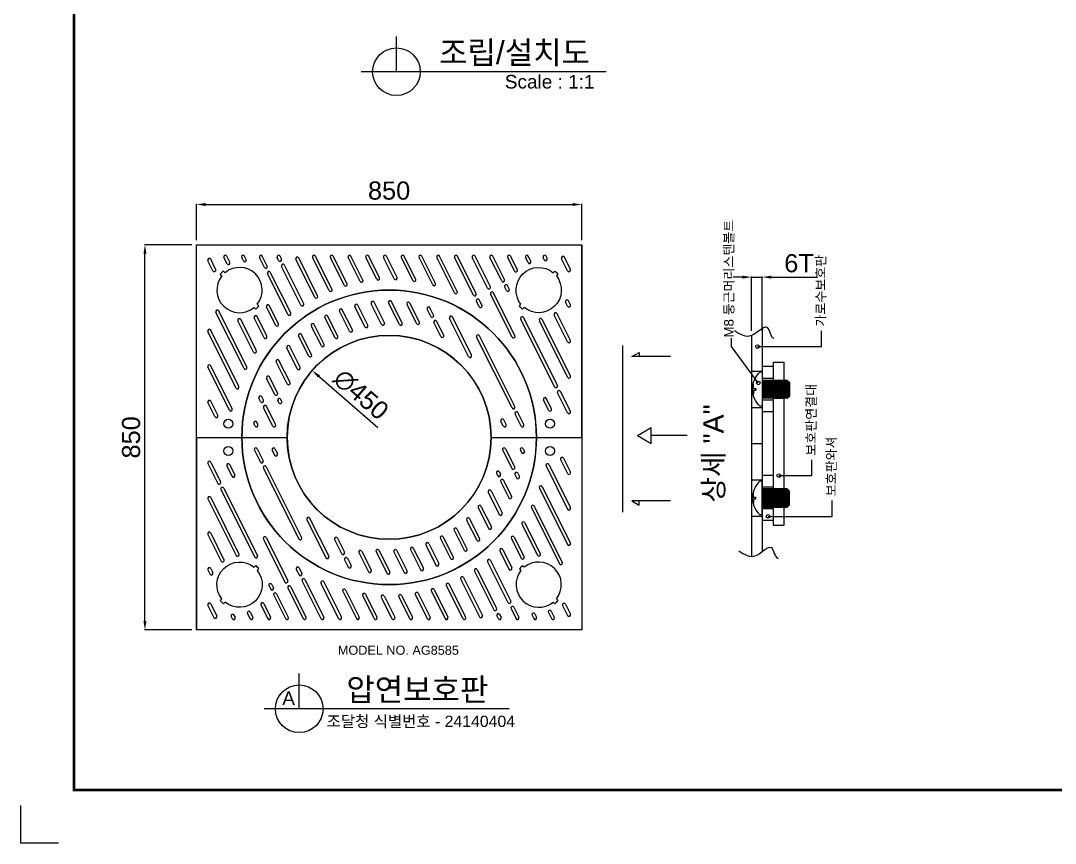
# Model space of a CAD drawing. Header units: millimetres. Extents: x 13624 to 18563, y 1387 to 4880.
# Drawn here: x 13624 to 15907, y 1387 to 3202 of the extents above; entities that cross this region are included whole.
import ezdxf
from ezdxf.enums import TextEntityAlignment as Align

# ---------------------------------------------------------------- set-up
doc = ezdxf.new("R2010")
doc.units = ezdxf.units.MM
for name, color, linetype in [('LAYOUT', 7, 'Continuous'), ('TEXT', 7, 'Continuous'), ('압연강', 40, 'Continuous')]:
    doc.layers.add(name, color=color, linetype=linetype)
doc.styles.get("Standard").update_dxf_attribs({"font": 'arial.ttf'})
doc.dimstyles.new('ISO-25', dxfattribs={"dimtxt": 40, "dimasz": 20, "dimexe": 1.25, "dimexo": 10, "dimgap": 10, "dimtad": 1, "dimdec": 0, "dimtxsty": 'Standard', "dimcen": 2.5, "dimclrd": 3, "dimclre": 3, "dimclrt": 3, "dimadec": 0, "dimazin": 0, "dimtfac": 1, "dimtdec": 0, "dimtmove": 0, "dimatfit": 3, "dimfxl": 0, "dimarcsym": 0})

# ---------------------------------------------------------------- blocks, each defined once
blk = doc.blocks.new('A$C36924EFD')
for p, q in [((0, 45), (0, -45)), ((0, 45), (6, 45)), ((6, -45), (6, 45)), ((0, -45), (6, -45))]:
    blk.add_line(p, q)
blk = doc.blocks.new('*D8')
at = {"color": 3, "lineweight": -2, "transparency": 16777216}
for p, q in [((15216.3, 2636.2), (15196.3, 2636.2)), ((15236.3, 2517.6), (15236.3, 2637.4)), ((15236.3, 2636.2), (15260.3, 2636.2)), ((15260.3, 2517.6), (15260.3, 2637.4)), ((15280.3, 2636.2), (15382.3, 2636.2))]:
    blk.add_line(p, q, dxfattribs=at)
at = {"color": 3, "transparency": 16777216}
for points in [[(15216.3, 2639.5), (15216.3, 2632.8), (15236.3, 2636.2)], [(15280.3, 2639.5), (15280.3, 2632.8), (15260.3, 2636.2)]]:
    blk.add_solid(points, dxfattribs=at)
at = {"layer": 'Defpoints', "color": 0, "transparency": 16777216}
for p in [(15260.3, 2636.2), (15236.3, 2507.6), (15260.3, 2507.6)]:
    blk.add_point(p, dxfattribs=at)
at = {"color": 3, "transparency": 16777216, "insert": (15341.3, 2666.6), "char_height": 40, "attachment_point": 5}
blk.add_mtext('6T', dxfattribs=at)
blk = doc.blocks.new('A$C5731754A')
at = {"color": 1}
for p, q in [((-37.5, 0), (-37.5, 5.7)), ((-37.5, 0), (37.5, 0)), ((-20, 0), (-20, -55)), ((-20, 0), (20, 0)), ((-11.2, 19.7), (-11.2, 20.5)), ((-1.9, 19.7), (-11.2, 19.7)), ((-1.9, 19.7), (-1.9, 14.1)), ((-1.9, 14.1), (1.9, 14.1)), ((1.9, 19.7), (1.9, 14.1)), ((1.9, 19.7), (11.2, 19.7)), ((11.2, 19.7), (11.2, 20.5)), ((20, -55), (20, 0)), ((37.5, 0), (37.5, 5.7)), ((-20, -2.5), (20, -2.5)), ((-20, -5), (20, -5)), ((-20, -7.5), (20, -7.5)), ((-20, -7.5), (20, -7.5)), ((-20, -10), (20, -10)), ((-20, -12.5), (20, -12.5)), ((-20, -12.5), (20, -12.5)), ((-20, -15), (20, -15)), ((-20, -17.5), (20, -17.5)), ((-20, -17.5), (20, -17.5)), ((-20, -20), (20, -20)), ((-20, -22.5), (20, -22.5)), ((-20, -22.5), (20, -22.5)), ((-20, -25), (20, -25)), ((-20, -27.5), (20, -27.5)), ((-20, -27.5), (20, -27.5)), ((-20, -30), (20, -30)), ((-20, -32.5), (20, -32.5)), ((-20, -35), (20, -35)), ((-20, -37.5), (20, -37.5)), ((-20, -40), (20, -40)), ((-20, -42.5), (20, -42.5)), ((-20, -45), (20, -45)), ((-20, -47.5), (20, -47.5)), ((-20, -50), (20, -50)), ((-20, -52.5), (20, -52.5)), ((-15, -60), (-20, -55)), ((-20, -55), (20, -55)), ((-17.5, -57.5), (17.5, -57.5)), ((-15, -60), (15, -60)), ((20, -55), (15, -60))]:
    blk.add_line(p, q, dxfattribs=at)
blk.add_arc((0, -30.4), 52, 43.8928, 136.1072, dxfattribs=at)
blk = doc.blocks.new('*D25')
at = {"color": 3, "lineweight": -2, "transparency": 16777216}
blk.add_line((14412.3, 2303.9), (14282.1, 2417), dxfattribs=at)
at = {"color": 3, "transparency": 16777216}
blk.add_solid([(14284.3, 2419.5), (14279.9, 2414.5), (14267, 2430.1)], dxfattribs=at)
at = {"layer": 'Defpoints', "color": 0, "transparency": 16777216}
for p in [(14267, 2430.1), (14606.7, 2135.1)]:
    blk.add_point(p, dxfattribs=at)
at = {"color": 3, "transparency": 16777216, "insert": (14374.7, 2376.9), "char_height": 40, "attachment_point": 5, "rotation": 319.0281}
blk.add_mtext('∅450', dxfattribs=at)
blk = doc.blocks.new('*D42')
at = {"color": 3, "lineweight": -2, "transparency": 16777216}
for p, q in [((14011.8, 2717.6), (14011.8, 2797.7)), ((14031.8, 2796.5), (14841.8, 2796.5)), ((14861.8, 2717.6), (14861.8, 2797.7))]:
    blk.add_line(p, q, dxfattribs=at)
at = {"color": 3, "transparency": 16777216}
for points in [[(14031.8, 2799.8), (14031.8, 2793.1), (14011.8, 2796.5)], [(14841.8, 2793.1), (14841.8, 2799.8), (14861.8, 2796.5)]]:
    blk.add_solid(points, dxfattribs=at)
at = {"layer": 'Defpoints', "color": 0, "transparency": 16777216}
for p in [(14861.8, 2796.5), (14011.8, 2707.6), (14861.8, 2707.6)]:
    blk.add_point(p, dxfattribs=at)
at = {"color": 3, "transparency": 16777216, "insert": (14436.8, 2826.9), "char_height": 40, "attachment_point": 5}
blk.add_mtext('850', dxfattribs=at)
blk = doc.blocks.new('*D26')
at = {"color": 3, "lineweight": -2, "transparency": 16777216}
for p, q in [((14001.8, 2707.6), (13896.8, 2707.6)), ((13898.1, 1877.6), (13898.1, 2687.6)), ((14001.8, 1857.6), (13896.8, 1857.6))]:
    blk.add_line(p, q, dxfattribs=at)
at = {"color": 3, "transparency": 16777216}
for points in [[(13894.7, 2687.6), (13901.4, 2687.6), (13898.1, 2707.6)], [(13894.7, 1877.6), (13901.4, 1877.6), (13898.1, 1857.6)]]:
    blk.add_solid(points, dxfattribs=at)
at = {"layer": 'Defpoints', "color": 0, "transparency": 16777216}
for p in [(13898.1, 2707.6), (14011.8, 2707.6), (14011.8, 1857.6)]:
    blk.add_point(p, dxfattribs=at)
at = {"color": 3, "transparency": 16777216, "insert": (13867.6, 2282.6), "char_height": 40, "attachment_point": 5, "rotation": 90}
blk.add_mtext('850', dxfattribs=at)
blk = doc.blocks.new('1')
for p, q in [((12573.2, 1985.1), (12573.2, 2410.1)), ((12573.2, 2410.1), (13423.2, 2410.1)), ((13423.2, 1985.1), (13423.2, 2410.1)), ((12573.2, 1985.1), (12573.2, 1560.1)), ((12573.2, 1985.1), (12773.2, 1985.1)), ((13223.2, 1985.1), (13423.2, 1985.1)), ((13423.2, 1985.1), (13423.2, 1560.1)), ((13423.2, 1560.1), (12573.2, 1560.1))]:
    blk.add_line(p, q)
for points in [[(12703.8, 2268.1, 0.045549), (12710.8, 2275.3), (12707.2, 2278.8, 0.904534), (12636.1, 2348.4), (12632.5, 2352, 0.045549), (12625.5, 2344.8), (12629.1, 2341.3, 0.904534), (12700.2, 2271.7)], [(13292.5, 2268.1, -0.045549), (13285.5, 2275.3), (13289.1, 2278.8, -0.904534), (13360.2, 2348.4), (13363.8, 2352, -0.045549), (13370.8, 2344.8), (13367.2, 2341.3, -0.904534), (13296.1, 2271.7)], [(12703.8, 1702, -0.045549), (12710.8, 1694.8), (12707.2, 1691.3, -0.904534), (12636.1, 1621.7), (12632.5, 1618.1, -0.045549), (12625.5, 1625.3), (12629.1, 1628.8, -0.904534), (12700.2, 1698.4)], [(13292.5, 1702, 0.045549), (13285.5, 1694.8), (13289.1, 1691.3, 0.904534), (13360.2, 1621.7), (13363.8, 1618.1, 0.045549), (13370.8, 1625.3), (13367.2, 1628.8, 0.904534), (13296.1, 1698.4)]]:
    blk.add_lwpolyline(points, format="xyb", close=True)
for centre in [(12643.2, 2015.1), (13353.2, 2015.1), (12643.2, 1955.1), (13353.2, 1955.1)]:
    blk.add_circle(centre, 10)
for radius, start, end in [(325, 0, 180), (225, 0, 180), (325, 180, 0), (225, 180, 0)]:
    blk.add_arc((12998.2, 1985.1), radius, start, end)
at = {"layer": '압연강'}
for p, q in [((12609.1, 2352.9), (12598.2, 2374.8)), ((12615.4, 2356), (12604.4, 2378)), ((12640.6, 2368.3), (12633.8, 2381.9)), ((12646.8, 2371.4), (12640, 2385.1)), ((12676.6, 2374.5), (12672.9, 2381.9)), ((12682.9, 2377.6), (12679.1, 2385.1)), ((12723, 2360), (12712, 2381.9)), ((12729.3, 2363.1), (12718.3, 2385.1)), ((12754.3, 2375.6), (12751.1, 2381.9)), ((12760.6, 2378.8), (12757.4, 2385.1)), ((12834.1, 2294.3), (12792.3, 2377.9)), ((12840.3, 2297.4), (12798.6, 2381)), ((12865.8, 2309.1), (12829.4, 2381.9)), ((12872.1, 2312.2), (12835.7, 2385.1)), ((12899.1, 2320.7), (12868.5, 2381.9)), ((12905.4, 2323.9), (12874.8, 2385.1)), ((12934.1, 2329.1), (12907.7, 2381.9)), ((12940.3, 2332.3), (12913.9, 2385.1)), ((12970.8, 2334), (12946.8, 2381.9)), ((12977, 2337.1), (12953.1, 2385.1)), ((13009.5, 2334.9), (12985.9, 2381.9)), ((13015.7, 2338), (12992.2, 2385.1)), ((13050.5, 2331.1), (13025.1, 2381.9)), ((13056.7, 2334.3), (13031.3, 2385.1)), ((13094.4, 2321.6), (13064.2, 2381.9)), ((13100.6, 2324.7), (13070.5, 2385.1)), ((13142.3, 2304), (13103.3, 2381.9)), ((13148.5, 2307.1), (13109.6, 2385.1)), ((13184, 2298.9), (13142.5, 2381.9)), ((13190.3, 2302), (13148.7, 2385.1)), ((13215.3, 2314.5), (13181.6, 2381.9)), ((13221.6, 2317.6), (13187.8, 2385.1)), ((13246.6, 2330.2), (13220.7, 2381.9)), ((13252.9, 2333.3), (13227, 2385.1)), ((13274.9, 2351.8), (13259.9, 2381.9)), ((13281.2, 2355), (13266.1, 2385.1)), ((13304.6, 2370.6), (13299, 2381.9)), ((13310.9, 2373.8), (13305.2, 2385.1)), ((13340.5, 2377.1), (13338.1, 2381.9)), ((13346.8, 2380.2), (13344.4, 2385.1)), ((13391.9, 2352.6), (13378.5, 2379.4)), ((13398.2, 2355.7), (13384.8, 2382.5)), ((12803.6, 2277), (12761, 2362.2)), ((12809.9, 2280.1), (12767.3, 2365.3)), ((12774.8, 2256.4), (12729.7, 2346.6)), ((12781, 2259.6), (12736, 2349.7)), ((13257, 2309.5), (13253.3, 2316.7)), ((13263.2, 2312.6), (13259.6, 2319.9)), ((12987.6, 2237.6), (12964.9, 2283.2)), ((13027, 2237.2), (13003.1, 2285)), ((13196.8, 2273.2), (13190.7, 2285.4)), ((13203.1, 2276.4), (13197, 2288.6)), ((13269.4, 2206.2), (13222, 2301.1)), ((13275.7, 2209.3), (13228.3, 2304.2)), ((13391.9, 2274.3), (13387.4, 2283.3)), ((13398.2, 2277.5), (13393.7, 2286.4)), ((12678, 2136.8), (12616, 2260.9)), ((12684.3, 2139.9), (12622.3, 2264)), ((12747.6, 2232.5), (12727.4, 2272.8)), ((12753.8, 2235.7), (12733.7, 2275.9)), ((12910.7, 2219.3), (12888.6, 2263.6)), ((12917, 2222.4), (12894.8, 2266.7)), ((12944.8, 2229.3), (12922.6, 2273.8)), ((12951.1, 2232.4), (12928.9, 2276.9)), ((12981.4, 2234.5), (12958.6, 2280.1)), ((13020.7, 2234), (12996.8, 2281.9)), ((13058.8, 2236.2), (13037.7, 2278.4)), ((13065, 2239.4), (13044, 2281.5)), ((13090.1, 2251.9), (13082, 2268.1)), ((13096.3, 2255), (13088.2, 2271.2)), ((12698.9, 2173.4), (12664.6, 2242)), ((12705.2, 2176.5), (12670.9, 2245.1)), ((12722.2, 2205), (12700.5, 2248.5)), ((12728.5, 2208.1), (12706.7, 2251.6)), ((12878.9, 2204.8), (12856.5, 2249.5)), ((12885.1, 2207.9), (12862.8, 2252.6)), ((13112.3, 2207.5), (13096.8, 2238.5)), ((13118.5, 2210.6), (13103, 2241.6)), ((13173.5, 2163.2), (13131.4, 2247.5)), ((13179.8, 2166.3), (13137.7, 2250.7)), ((13363.2, 2096.9), (13288.6, 2246.2)), ((13369.5, 2100), (13294.8, 2249.4)), ((13391.9, 2117.8), (13329.6, 2242.4)), ((13398.2, 2120.9), (13335.9, 2245.5)), ((13391.9, 2196.1), (13362.5, 2254.9)), ((13398.2, 2199.2), (13368.8, 2258)), ((12660.3, 2094), (12598.2, 2218.3)), ((12666.6, 2097.1), (12604.4, 2221.4)), ((12848.7, 2186.8), (12826.5, 2231.1)), ((12855, 2190), (12832.8, 2234.2)), ((12820.9, 2164.2), (12798.5, 2209)), ((12827.1, 2167.4), (12804.8, 2212.1)), ((13269.3, 2049.9), (13191.2, 2206.2)), ((13275.6, 2053), (13197.5, 2209.3)), ((12795.5, 2136.6), (12772.5, 2182.7)), ((12801.8, 2139.8), (12778.7, 2185.8)), ((12773.2, 2103), (12748.8, 2151.8)), ((12779.5, 2106.2), (12755.1, 2155)), ((12645.7, 2044.9), (12598.2, 2140)), ((12652, 2048.1), (12604.4, 2143.2)), ((12745.7, 2079.7), (12727.9, 2115.3)), ((12752, 2082.8), (12734.2, 2118.4)), ((13391.9, 2039.5), (13370, 2083.4)), ((13398.2, 2042.7), (13376.2, 2086.6)), ((12613.6, 2030.9), (12598.2, 2061.8)), ((12619.9, 2034), (12604.4, 2064.9)), ((12714.4, 2064.1), (12710.8, 2071.3)), ((12720.7, 2067.2), (12717.1, 2074.4)), ((12754.9, 2061.4), (12752.4, 2066.3)), ((12761.1, 2064.5), (12758.7, 2069.4)), ((13350.1, 2044.9), (13338.7, 2067.8)), ((13356.4, 2048), (13344.9, 2070.9)), ((12741.4, 2010.1), (12721.1, 2050.6)), ((12747.7, 2013.2), (12727.4, 2053.8)), ((13289.3, 2010.1), (13276, 2036.5)), ((13295.5, 2013.2), (13282.3, 2039.6)), ((12702.3, 2010.1), (12699.7, 2015.3)), ((12708.6, 2013.2), (12706, 2018.4)), ((13250.1, 2010.1), (13244.7, 2020.8)), ((13256.4, 2013.2), (13251, 2024)), ((12700.8, 1956.9), (12714, 1930.5)), ((12707.1, 1960.1), (12720.3, 1933.6)), ((12739.9, 1956.9), (12745.3, 1946.1)), ((12746.2, 1960.1), (12751.6, 1949.3)), ((13248.7, 1956.9), (13268.9, 1916.3)), ((13254.9, 1960.1), (13275.2, 1919.5)), ((13287.8, 1956.9), (13290.4, 1951.7)), ((13294, 1960.1), (13296.6, 1954.9)), ((12598.2, 1927.4), (12620.1, 1883.5)), ((12604.4, 1930.6), (12626.4, 1886.7)), ((12640, 1922.1), (12651.4, 1899.2)), ((12646.2, 1925.2), (12657.7, 1902.3)), ((12727, 1920.2), (12805.1, 1764)), ((13344.4, 1922), (13391.9, 1826.9)), ((13350.6, 1925.2), (13398.2, 1830.1)), ((13376.4, 1936.1), (13391.9, 1905.2)), ((13382.7, 1939.3), (13398.2, 1908.3)), ((12720.7, 1917.1), (12798.9, 1760.8)), ((13235.2, 1905.6), (13237.6, 1900.7)), ((13241.5, 1908.7), (13243.9, 1903.8)), ((13275.7, 1902.9), (13279.3, 1895.7)), ((13281.9, 1906), (13285.5, 1898.8)), ((12633.1, 1873.2), (12707.8, 1723.9)), ((13244.4, 1887.3), (13262.2, 1851.7)), ((13250.6, 1890.4), (13268.4, 1854.8)), ((13329.7, 1873), (13391.9, 1748.7)), ((13336, 1876.1), (13398.2, 1751.8)), ((12598.2, 1849.2), (12660.5, 1724.6)), ((12604.4, 1852.3), (12666.7, 1727.7)), ((12626.8, 1870.1), (12701.5, 1720.7)), ((13216.9, 1863.9), (13241.3, 1815.1)), ((13223.1, 1867.1), (13247.5, 1818.3)), ((13194.5, 1830.3), (13217.6, 1784.3)), ((13200.8, 1833.5), (13223.8, 1787.4)), ((13312, 1830.2), (13374.1, 1706.1)), ((13318.3, 1833.3), (13380.3, 1709.2)), ((12816.5, 1803.8), (12858.7, 1719.5)), ((12822.8, 1806.9), (12864.9, 1722.6)), ((13175.5, 1805.9), (13197.8, 1761.2)), ((13147.6, 1783.3), (13169.8, 1739)), ((13169.2, 1802.7), (13191.6, 1758)), ((13291.2, 1793.6), (13325.5, 1725)), ((13297.4, 1796.7), (13331.7, 1728.1)), ((12598.2, 1770.9), (12627.6, 1712.1)), ((12604.4, 1774), (12633.8, 1715.2)), ((12720.6, 1760.8), (12768.1, 1665.9)), ((12726.9, 1763.9), (12774.3, 1669)), ((12877.8, 1759.5), (12893.3, 1728.5)), ((12884.1, 1762.6), (12899.6, 1731.6)), ((13111.2, 1762.2), (13133.6, 1717.5)), ((13117.5, 1765.4), (13139.8, 1720.6)), ((13141.4, 1780.1), (13163.5, 1735.9)), ((13267.9, 1762), (13289.6, 1718.5)), ((13274.1, 1765.1), (13295.9, 1721.6)), ((12975.6, 1736.1), (12999.5, 1688.2)), ((13015, 1735.6), (13037.7, 1690)), ((13045.2, 1737.7), (13067.5, 1693.2)), ((13051.5, 1740.8), (13073.7, 1696.3)), ((13079.3, 1747.7), (13101.5, 1703.4)), ((13085.6, 1750.8), (13107.8, 1706.5)), ((13248.8, 1737.6), (13268.9, 1697.3)), ((12900, 1715.1), (12908.1, 1698.9)), ((12906.3, 1718.2), (12914.4, 1702)), ((12931.3, 1730.7), (12952.4, 1688.6)), ((12937.6, 1733.9), (12958.6, 1691.7)), ((12969.3, 1732.9), (12993.3, 1685.1)), ((13008.7, 1732.5), (13031.5, 1686.9)), ((13221.6, 1713.7), (13266.6, 1623.6)), ((13242.5, 1734.4), (13262.6, 1694.2)), ((12598.2, 1692.6), (12602.7, 1683.7)), ((12604.4, 1695.8), (12608.9, 1686.8)), ((12793.3, 1693.8), (12799.4, 1681.5)), ((12799.5, 1696.9), (12805.6, 1684.7)), ((13186.5, 1690), (13229.1, 1604.8)), ((13192.7, 1693.1), (13235.3, 1607.9)), ((13215.3, 1710.6), (13260.4, 1620.4)), ((12806.1, 1668.1), (12847.6, 1585.1)), ((12812.3, 1671.3), (12853.9, 1588.2)), ((13156, 1672.7), (13197.8, 1589.1)), ((13162.3, 1675.8), (13204, 1592.3)), ((12733.1, 1657.5), (12736.8, 1650.2)), ((12739.4, 1660.7), (12743, 1653.4)), ((12774.8, 1652.5), (12808.5, 1585.1)), ((12781, 1655.6), (12814.7, 1588.2)), ((12847.8, 1663), (12886.8, 1585.1)), ((12854.1, 1666.1), (12893, 1588.2)), ((12895.7, 1645.4), (12925.9, 1585.1)), ((12902, 1648.5), (12932.1, 1588.2)), ((13090.9, 1646.2), (13121.5, 1585.1)), ((13097.2, 1649.4), (13127.8, 1588.2)), ((13124.2, 1657.9), (13160.7, 1585.1)), ((13130.5, 1661), (13166.9, 1588.2)), ((12743.5, 1636.8), (12769.4, 1585.1)), ((12749.7, 1640), (12775.6, 1588.2)), ((12939.6, 1635.9), (12965, 1585.1)), ((12945.9, 1639), (12971.3, 1588.2)), ((12980.6, 1632.1), (13004.1, 1585.1)), ((12986.9, 1635.2), (13010.4, 1588.2)), ((13019.3, 1633), (13043.3, 1585.1)), ((13025.6, 1636.1), (13049.5, 1588.2)), ((13056, 1637.8), (13082.4, 1585.1)), ((13062.3, 1641), (13088.7, 1588.2)), ((12598.2, 1614.4), (12611.5, 1587.6)), ((12604.4, 1617.5), (12617.8, 1590.8)), ((12691.7, 1599.5), (12697.4, 1588.2)), ((12715.2, 1615.2), (12730.2, 1585.1)), ((12721.4, 1618.3), (12736.5, 1588.2)), ((13267.1, 1607), (13278.1, 1585.1)), ((13273.3, 1610.1), (13284.3, 1588.2)), ((13349.5, 1598.7), (13356.3, 1585.1)), ((13355.8, 1601.8), (13362.6, 1588.2)), ((13380.9, 1614.1), (13391.9, 1592.2)), ((13387.2, 1617.2), (13398.2, 1595.3)), ((12649.6, 1589.9), (12652, 1585.1)), ((12655.8, 1593), (12658.2, 1588.2)), ((12685.5, 1596.3), (12691.1, 1585.1)), ((13235.8, 1591.4), (13238.9, 1585.1)), ((13242, 1594.5), (13245.2, 1588.2)), ((13313.5, 1592.5), (13317.2, 1585.1)), ((13319.7, 1595.6), (13323.5, 1588.2))]:
    blk.add_line(p, q, dxfattribs=at)
for centre, start, end in [((12601.3, 2376.4), 26.5651, 206.5651), ((12636.9, 2383.5), 26.5651, 206.5651), ((12676, 2383.5), 26.5651, 206.5651), ((12679.7, 2376.1), 206.5651, 26.5651), ((12715.1, 2383.5), 26.5651, 206.5651), ((12754.3, 2383.5), 26.5651, 206.5651), ((12757.4, 2377.2), 206.5651, 26.5651), ((12795.4, 2379.4), 26.5651, 206.5651), ((12832.5, 2383.5), 26.5651, 206.5651), ((12871.7, 2383.5), 26.5651, 206.5651), ((12910.8, 2383.5), 26.5651, 206.5651), ((12949.9, 2383.5), 26.5651, 206.5651), ((12989.1, 2383.5), 26.5651, 206.5651), ((13028.2, 2383.5), 26.5651, 206.5651), ((13067.3, 2383.5), 26.5651, 206.5651), ((13106.5, 2383.5), 26.5651, 206.5651), ((13145.6, 2383.5), 26.5651, 206.5651), ((13184.7, 2383.5), 26.5651, 206.5651), ((13223.8, 2383.5), 26.5651, 206.5651), ((13263, 2383.5), 26.5651, 206.5651), ((13302.1, 2383.5), 26.5651, 206.5651), ((13341.2, 2383.5), 26.5651, 206.5651), ((13343.6, 2378.7), 206.5651, 26.5651), ((13381.7, 2380.9), 26.5651, 206.5651), ((12612.3, 2354.5), 206.5651, 26.5651), ((12643.7, 2369.9), 206.5651, 26.5651), ((12726.1, 2361.5), 206.5651, 26.5651), ((12732.8, 2348.1), 26.5651, 206.5651), ((12764.1, 2363.8), 26.5651, 206.5651), ((13278, 2353.4), 206.5651, 26.5651), ((13307.8, 2372.2), 206.5651, 26.5651), ((13395, 2354.2), 206.5651, 26.5651), ((12937.2, 2330.7), 206.5651, 26.5651), ((12973.9, 2335.5), 206.5651, 26.5651), ((13012.6, 2336.4), 206.5651, 26.5651), ((13053.6, 2332.7), 206.5651, 26.5651), ((13249.7, 2331.7), 206.5651, 26.5651), ((12869, 2310.6), 206.5651, 26.5651), ((12902.3, 2322.3), 206.5651, 26.5651), ((13097.5, 2323.1), 206.5651, 26.5651), ((13145.4, 2305.6), 206.5651, 26.5651), ((13218.4, 2316.1), 206.5651, 26.5651), ((13225.1, 2302.7), 26.5651, 206.5651), ((13256.4, 2318.3), 26.5651, 206.5651), ((13260.1, 2311), 206.5651, 26.5651), ((12837.2, 2295.9), 206.5651, 26.5651), ((12961.7, 2281.6), 26.5651, 206.5651), ((13000, 2283.4), 26.5651, 206.5651), ((13040.8, 2280), 26.5651, 206.5651), ((13187.1, 2300.4), 206.5651, 26.5651), ((13193.8, 2287), 26.5651, 206.5651), ((13390.5, 2284.9), 26.5651, 206.5651), ((12619.1, 2262.5), 26.5651, 206.5651), ((12730.6, 2274.4), 26.5651, 206.5651), ((12806.8, 2278.5), 206.5651, 26.5651), ((12891.7, 2265.1), 26.5651, 206.5651), ((12925.7, 2275.4), 26.5651, 206.5651), ((13085.1, 2269.6), 26.5651, 206.5651), ((13199.9, 2274.8), 206.5651, 26.5651), ((13395, 2275.9), 206.5651, 26.5651), ((12667.7, 2243.5), 26.5651, 206.5651), ((12703.6, 2250.1), 26.5651, 206.5651), ((12777.9, 2258), 206.5651, 26.5651), ((12859.6, 2251.1), 26.5651, 206.5651), ((12984.5, 2236.1), 206.5651, 26.5651), ((13061.9, 2237.8), 206.5651, 26.5651), ((13093.2, 2253.5), 206.5651, 26.5651), ((13099.9, 2240), 26.5651, 206.5651), ((13134.5, 2249.1), 26.5651, 206.5651), ((13291.7, 2247.8), 26.5651, 206.5651), ((13332.8, 2243.9), 26.5651, 206.5651), ((13365.6, 2256.4), 26.5651, 206.5651), ((12601.3, 2219.9), 26.5651, 206.5651), ((12750.7, 2234.1), 206.5651, 26.5651), ((12829.7, 2232.7), 26.5651, 206.5651), ((12913.9, 2220.8), 206.5651, 26.5651), ((12948, 2230.9), 206.5651, 26.5651), ((13023.9, 2235.6), 206.5651, 26.5651), ((12725.3, 2206.6), 206.5651, 26.5651), ((12801.6, 2210.5), 26.5651, 206.5651), ((12882, 2206.3), 206.5651, 26.5651), ((13115.4, 2209.1), 206.5651, 26.5651), ((13194.3, 2207.7), 26.5651, 206.5651), ((13272.6, 2207.8), 206.5651, 26.5651), ((13395, 2197.6), 206.5651, 26.5651), ((12702, 2174.9), 206.5651, 26.5651), ((12775.6, 2184.3), 26.5651, 206.5651), ((12851.8, 2188.4), 206.5651, 26.5651), ((12751.9, 2153.4), 26.5651, 206.5651), ((12824, 2165.8), 206.5651, 26.5651), ((13176.7, 2164.8), 206.5651, 26.5651), ((12601.3, 2141.6), 26.5651, 206.5651), ((12681.2, 2138.4), 206.5651, 26.5651), ((12798.7, 2138.2), 206.5651, 26.5651), ((12731.1, 2116.9), 26.5651, 206.5651), ((12776.3, 2104.6), 206.5651, 26.5651), ((13395, 2119.4), 206.5651, 26.5651), ((12663.5, 2095.5), 206.5651, 26.5651), ((12748.9, 2081.3), 206.5651, 26.5651), ((13366.4, 2098.4), 206.5651, 26.5651), ((13373.1, 2085), 26.5651, 206.5651), ((12601.3, 2063.3), 26.5651, 206.5651), ((12714, 2072.8), 26.5651, 206.5651), ((12717.5, 2065.6), 206.5651, 26.5651), ((12724.3, 2052.2), 26.5651, 206.5651), ((12755.6, 2067.9), 26.5651, 206.5651), ((12758, 2063), 206.5651, 26.5651), ((13341.8, 2069.4), 26.5651, 206.5651), ((12616.8, 2032.4), 206.5651, 26.5651), ((12648.8, 2046.5), 206.5651, 26.5651), ((13272.5, 2051.5), 206.5651, 26.5651), ((13279.2, 2038.1), 26.5651, 206.5651), ((13353.2, 2046.5), 206.5651, 26.5651), ((13395, 2041.1), 206.5651, 26.5651), ((12702.8, 2016.8), 26.5651, 206.5651), ((12705.4, 2011.6), 206.5651, 26.5651), ((12744.6, 2011.6), 206.5651, 26.5651), ((13247.9, 2022.4), 26.5651, 206.5651), ((13253.3, 2011.6), 206.5651, 26.5651), ((13292.4, 2011.6), 206.5651, 26.5651), ((12703.9, 1958.5), 26.5651, 206.5651), ((12743.1, 1958.5), 26.5651, 206.5651), ((12748.5, 1947.7), 206.5651, 26.5651), ((13251.8, 1958.5), 26.5651, 206.5651), ((13290.9, 1958.5), 26.5651, 206.5651), ((13293.5, 1953.3), 206.5651, 26.5651), ((13379.6, 1937.7), 26.5651, 206.5651), ((12601.3, 1929), 26.5651, 206.5651), ((12643.1, 1923.6), 26.5651, 206.5651), ((12717.2, 1932.1), 206.5651, 26.5651), ((12723.9, 1918.6), 26.5651, 206.5651), ((13272.1, 1917.9), 206.5651, 26.5651), ((13347.5, 1923.6), 26.5651, 206.5651), ((12654.6, 1900.7), 206.5651, 26.5651), ((13238.3, 1907.1), 26.5651, 206.5651), ((13240.8, 1902.2), 206.5651, 26.5651), ((13278.8, 1904.5), 26.5651, 206.5651), ((13282.4, 1897.3), 206.5651, 26.5651), ((13395, 1906.8), 206.5651, 26.5651), ((12623.2, 1885.1), 206.5651, 26.5651), ((12630, 1871.7), 26.5651, 206.5651), ((13247.5, 1888.8), 26.5651, 206.5651), ((13332.9, 1874.6), 26.5651, 206.5651), ((12601.3, 1850.7), 26.5651, 206.5651), ((13220, 1865.5), 26.5651, 206.5651), ((13265.3, 1853.2), 206.5651, 26.5651), ((13197.7, 1831.9), 26.5651, 206.5651), ((13315.2, 1831.7), 26.5651, 206.5651), ((13395, 1828.5), 206.5651, 26.5651), ((12819.7, 1805.3), 26.5651, 206.5651), ((13172.4, 1804.3), 26.5651, 206.5651), ((13244.4, 1816.7), 206.5651, 26.5651), ((13144.5, 1781.7), 26.5651, 206.5651), ((13220.7, 1785.8), 206.5651, 26.5651), ((13294.3, 1795.2), 26.5651, 206.5651), ((12601.3, 1772.5), 26.5651, 206.5651), ((12723.8, 1762.3), 26.5651, 206.5651), ((12802, 1762.4), 206.5651, 26.5651), ((12880.9, 1761.1), 26.5651, 206.5651), ((13114.3, 1763.8), 26.5651, 206.5651), ((13194.7, 1759.6), 206.5651, 26.5651), ((13271, 1763.5), 26.5651, 206.5651), ((12934.4, 1732.3), 26.5651, 206.5651), ((12972.5, 1734.5), 26.5651, 206.5651), ((13011.8, 1734.1), 26.5651, 206.5651), ((13048.4, 1739.2), 26.5651, 206.5651), ((13082.5, 1749.3), 26.5651, 206.5651), ((13166.7, 1737.4), 206.5651, 26.5651), ((13245.6, 1736), 26.5651, 206.5651), ((13395, 1750.2), 206.5651, 26.5651), ((12630.7, 1713.7), 206.5651, 26.5651), ((12663.6, 1726.2), 206.5651, 26.5651), ((12704.6, 1722.3), 206.5651, 26.5651), ((12861.8, 1721), 206.5651, 26.5651), ((12896.4, 1730.1), 206.5651, 26.5651), ((12903.1, 1716.6), 26.5651, 206.5651), ((13136.7, 1719.1), 206.5651, 26.5651), ((13218.4, 1712.1), 26.5651, 206.5651), ((13292.7, 1720), 206.5651, 26.5651), ((13328.6, 1726.6), 206.5651, 26.5651), ((12601.3, 1694.2), 26.5651, 206.5651), ((12796.4, 1695.3), 26.5651, 206.5651), ((12911.2, 1700.5), 206.5651, 26.5651), ((12955.5, 1690.1), 206.5651, 26.5651), ((13034.6, 1688.5), 206.5651, 26.5651), ((13070.6, 1694.7), 206.5651, 26.5651), ((13104.6, 1705), 206.5651, 26.5651), ((13189.6, 1691.6), 26.5651, 206.5651), ((13265.8, 1695.7), 206.5651, 26.5651), ((13377.2, 1707.6), 206.5651, 26.5651), ((12605.8, 1685.2), 206.5651, 26.5651), ((12771.2, 1667.5), 206.5651, 26.5651), ((12802.5, 1683.1), 206.5651, 26.5651), ((12809.2, 1669.7), 26.5651, 206.5651), ((12850.9, 1664.5), 26.5651, 206.5651), ((12996.4, 1686.7), 206.5651, 26.5651), ((13159.1, 1674.2), 26.5651, 206.5651), ((12736.2, 1659.1), 26.5651, 206.5651), ((12739.9, 1651.8), 206.5651, 26.5651), ((12777.9, 1654), 26.5651, 206.5651), ((12898.8, 1647), 26.5651, 206.5651), ((13094.1, 1647.8), 26.5651, 206.5651), ((13127.4, 1659.5), 26.5651, 206.5651), ((12746.6, 1638.4), 26.5651, 206.5651), ((12942.7, 1637.4), 26.5651, 206.5651), ((12983.7, 1633.7), 26.5651, 206.5651), ((13022.4, 1634.6), 26.5651, 206.5651), ((13059.1, 1639.4), 26.5651, 206.5651), ((13263.5, 1622), 206.5651, 26.5651), ((12601.3, 1615.9), 26.5651, 206.5651), ((12688.6, 1597.9), 26.5651, 206.5651), ((12718.3, 1616.7), 26.5651, 206.5651), ((13232.2, 1606.3), 206.5651, 26.5651), ((13270.2, 1608.6), 26.5651, 206.5651), ((13352.7, 1600.2), 26.5651, 206.5651), ((13384.1, 1615.6), 26.5651, 206.5651), ((12614.7, 1589.2), 206.5651, 26.5651), ((12652.7, 1591.4), 26.5651, 206.5651), ((12655.1, 1586.6), 206.5651, 26.5651), ((12694.2, 1586.6), 206.5651, 26.5651), ((12733.4, 1586.6), 206.5651, 26.5651), ((12772.5, 1586.6), 206.5651, 26.5651), ((12811.6, 1586.6), 206.5651, 26.5651), ((12850.7, 1586.6), 206.5651, 26.5651), ((12889.9, 1586.6), 206.5651, 26.5651), ((12929, 1586.6), 206.5651, 26.5651), ((12968.1, 1586.6), 206.5651, 26.5651), ((13007.3, 1586.6), 206.5651, 26.5651), ((13046.4, 1586.6), 206.5651, 26.5651), ((13085.5, 1586.6), 206.5651, 26.5651), ((13124.7, 1586.6), 206.5651, 26.5651), ((13163.8, 1586.6), 206.5651, 26.5651), ((13200.9, 1590.7), 206.5651, 26.5651), ((13238.9, 1592.9), 26.5651, 206.5651), ((13242.1, 1586.6), 206.5651, 26.5651), ((13281.2, 1586.6), 206.5651, 26.5651), ((13316.6, 1594), 26.5651, 206.5651), ((13320.3, 1586.6), 206.5651, 26.5651), ((13359.5, 1586.6), 206.5651, 26.5651), ((13395, 1593.7), 206.5651, 26.5651)]:
    blk.add_arc(centre, 3.5, start, end, dxfattribs=at)

msp = doc.modelspace()

# ---------------------------------------------------------------- linework, layer by layer
for p, q in [((14453, 3089.5), (14453, 3167.1)), ((14916.1, 3089.5), (14375.4, 3089.5)), ((14011.8, 1857.6), (14011.8, 2707.6)), ((14861.8, 2707.6), (14861.8, 1857.6)), ((15260.3, 2523.8), (15260.3, 2030.8)), ((15391, 2482.9), (15391, 2517.7)), ((15192, 2483.3), (15192, 2501.5)), ((15236.3, 2507.6), (15236.3, 2020)), ((14951.5, 2485.4), (14951.5, 2117.8)), ((14972.3, 2460.9), (14988.3, 2469.8)), ((14988.3, 2469.8), (14988.3, 2460.9)), ((15251.5, 2402.6), (15192, 2483.3)), ((15249.9, 2482.9), (15391, 2482.9)), ((15057.8, 2460.9), (14972.3, 2460.9)), ((15284.3, 2438.8), (15260.3, 2438.8)), ((15284.3, 2438.8), (15284.3, 2338.8)), ((15284.3, 2338.8), (15260.3, 2338.8)), ((14984.6, 2286.5), (15014.7, 2304.3)), ((14984.6, 2286.5), (15014.7, 2268.7)), ((15014.7, 2268.7), (15014.7, 2304.3)), ((15094.2, 2286.5), (15014.7, 2286.5)), ((15236.3, 2268.8), (15260.3, 2268.8)), ((15369.7, 2198.2), (15369.7, 2233)), ((15284.3, 2198.8), (15260.3, 2198.8)), ((15284.3, 2198.8), (15284.3, 2098.8)), ((15296.7, 2198.2), (15369.7, 2198.2)), ((15057.8, 2142.3), (14972.3, 2142.3)), ((14972.3, 2142.3), (14988.3, 2133.3)), ((14988.3, 2133.3), (14988.3, 2142.3)), ((15414.1, 2108.3), (15414.1, 2143.1)), ((15273, 2108.3), (15414.1, 2108.3)), ((15284.3, 2098.8), (15260.3, 2098.8)), ((14238.5, 1683.6), (14238.5, 1761.2)), ((14701.6, 1683.6), (14161, 1683.6)), ((13623.9, 1386.8), (13623.9, 1470)), ((13707.1, 1386.8), (13623.9, 1386.8))]:
    msp.add_line(p, q)
at = {"color": 2}
for p, q in [((15236.3, 2428.8), (15260.3, 2428.8)), ((15284.3, 2412.8), (15260.3, 2412.8)), ((15284.3, 2406.8), (15308.3, 2406.8)), ((15284.3, 2364.8), (15260.3, 2364.8)), ((15284.3, 2370.8), (15308.3, 2370.8)), ((15236.3, 2348.8), (15260.3, 2348.8)), ((15236.3, 2188.8), (15260.3, 2188.8)), ((15284.3, 2172.8), (15260.3, 2172.8)), ((15284.3, 2166.8), (15308.3, 2166.8)), ((15284.3, 2124.8), (15260.3, 2124.8)), ((15284.3, 2130.8), (15308.3, 2130.8)), ((15236.3, 2108.8), (15260.3, 2108.8))]:
    msp.add_line(p, q, dxfattribs=at)
at = {"color": 4}
for p, q in [((15284.3, 2408.8), (15308.3, 2408.8)), ((15284.3, 2368.8), (15308.3, 2368.8)), ((15284.3, 2168.8), (15308.3, 2168.8)), ((15284.3, 2128.8), (15308.3, 2128.8))]:
    msp.add_line(p, q, dxfattribs=at)
for centre, radius in [((14453, 3089.5), 52.6), ((14436.8, 2282.6), 325), ((14436.8, 2282.6), 225), ((15249.9, 2482.9), 4.02), ((15251.5, 2402.6), 4.02), ((15296.7, 2198.2), 4.02), ((15273, 2108.3), 4.02), ((14238.5, 1683.6), 52.6)]:
    msp.add_circle(centre, radius)
for points in [[(15198.8, 2518.3), (15211.2, 2510.3), (15235.5, 2494.5), (15274, 2544.6), (15277.7, 2503.7), (15285.8, 2501.4)], [(15208.3, 2032.4), (15220.7, 2024.3), (15245, 2008.5), (15283.5, 2058.6), (15287.2, 2017.8), (15295.3, 2015.4)]]:
    msp.add_open_spline(points, degree=3, knots=[0, 0, 0, 0, 39.447543, 77.809698, 105.591097, 105.591097, 105.591097, 105.591097])
at = {"layer": 'LAYOUT'}
msp.add_line((13741.5, 1645.6), (13741.5, 1504.4), dxfattribs=at)
at = {"layer": 'LAYOUT', "const_width": 5.88}
msp.add_lwpolyline([(13741.5, 1504.4), (18445.5, 1504.4), (18445.5, 4762), (13741.5, 4762)], close=True, dxfattribs=at)

# ---------------------------------------------------------------- block references
msp.add_blockref('1', (1438.7, 297.5))
at = {"xscale": 4, "yscale": 4, "zscale": 4}
msp.add_blockref('A$C36924EFD', (15284.3, 2268.8), dxfattribs=at)
at = {"xscale": -1, "rotation": 90}
msp.add_blockref('A$C5731754A', (15260.3, 2388.8), dxfattribs=at)
at = {"rotation": 90}
msp.add_blockref('A$C5731754A', (15260.3, 2148.8), dxfattribs=at)

# ---------------------------------------------------------------- texts
for s, p in [('M8 둥근머리스텐볼트', (15196.9, 2502.9)), ('가로수보호판', (15399.7, 2527.1)), ('보호판연결대', (15378.4, 2242.4)), ('보호판와셔', (15422.8, 2152.5))]:
    msp.add_text(s, height=21, rotation=90).set_placement(p)
at = {"color": 4}
msp.add_text('상세 "A"', height=45, rotation=90, dxfattribs=at).set_placement((15174.8, 2138.6))
for s, height, p in [('MODEL NO. AG8585', 20, (14323.7, 1802.9)), ('A', 30, (14201.1, 1692.1)), ('조달청 식별번호 - 24140404', 25, (14299, 1643.5))]:
    msp.add_text(s, height=height).set_placement(p)
at = {"layer": 'TEXT'}
for s, p in [('조립/설치도', (14713.6, 3106.8)), ('압연보호판', (14499.2, 1700.9))]:
    msp.add_text(s, height=50, dxfattribs=at).set_placement(p, align=Align.CENTER)
msp.add_text('Scale : 1:1', height=30, dxfattribs=at).set_placement((14692.1, 3052.4))

# ---------------------------------------------------------------- dimensions: what is measured, and where the dimension line sits
dim = msp.add_linear_dim(base=(14861.8, 2796.5), p1=(14011.8, 2707.6), p2=(14861.8, 2707.6), dimstyle='ISO-25')
dim.commit()
dim.dimension.update_dxf_attribs({"geometry": '*D42', "text_midpoint": (14436.8, 2826.9)})
dim = msp.add_linear_dim(base=(13898.1, 2707.6), p1=(14011.8, 1857.6), p2=(14011.8, 2707.6), angle=90, dimstyle='ISO-25')
dim.commit()
dim.dimension.update_dxf_attribs({"geometry": '*D26', "text_midpoint": (13867.6, 2282.6)})
dim = msp.add_linear_dim(base=(15260.3, 2636.2), p1=(15236.3, 2507.6), p2=(15260.3, 2507.6), angle=180, text='6T', dimstyle='ISO-25')
dim.commit()
dim.dimension.update_dxf_attribs({"geometry": '*D8', "text_midpoint": (15341.3, 2666.6)})
dim = msp.add_diameter_dim_2p(p1=(14606.7, 2135.1), p2=(14267, 2430.1), dimstyle='ISO-25')
dim.commit()
dim.dimension.update_dxf_attribs({"geometry": '*D25', "text_midpoint": (14354.7, 2353.9), "dimtype": 131})

doc.saveas('drawing.dxf')
